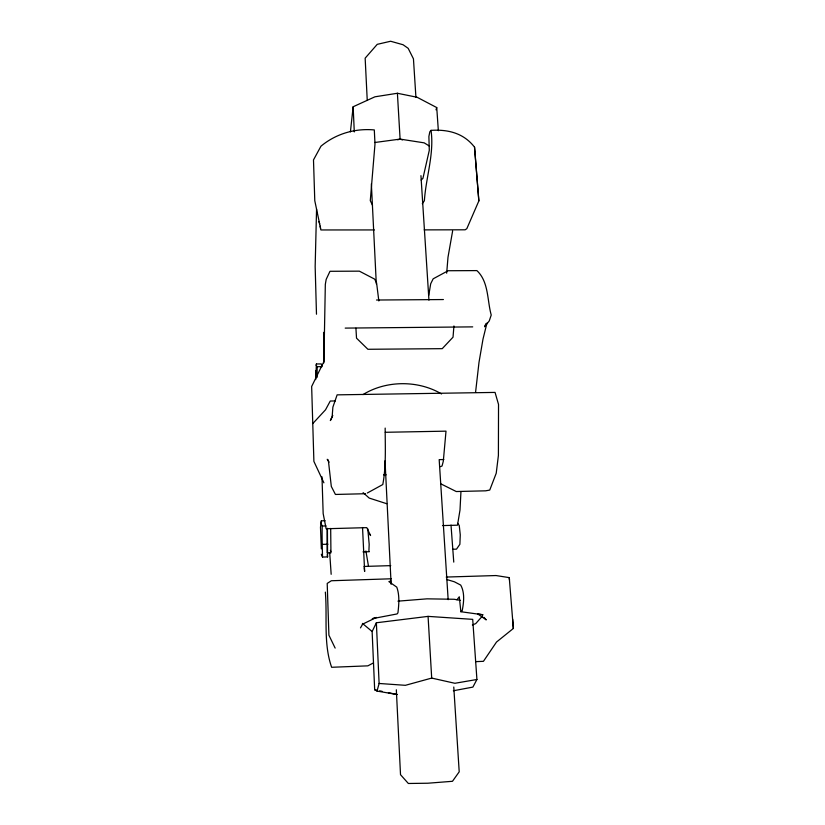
<?xml version="1.0" encoding="UTF-8"?>
<svg xmlns="http://www.w3.org/2000/svg" width="825" height="825" viewBox="0 0 825 825"><rect width="100%" height="100%" fill="white"/><g stroke="black" fill="none" stroke-linecap="round" stroke-linejoin="round"><path stroke-width="1.24" d="M321.327 554.256L322.503 557.071L327.577 556.916L327.422 528.351M316.563 209.107L315.16 266.578L316.48 314.212M368.909 550.935L369.177 544.252L367.785 528.815M325.132 520.75L321.358 520.853L321.049 523.452L322.235 526.051C321.863 536.477 322.369 546.717 322.503 557.071M460.958 491.525L459.999 510.056L457.493 525.185L442.489 525.587M317.192 366.702L322.08 366.64L321.255 363.918L316.429 363.98L316.099 365.341L317.192 366.702L317.017 377.489M350.408 131.897L353.152 106.755L374.942 96.803L397.403 93.266L417.079 97.257L436.734 107.57L438.353 130.701M446.676 273.199L447.996 257.235L452.636 230.917M475.561 392.36L479.005 362.319L483.007 339.085L486.967 322.988M315.697 379.582L316.429 363.98M321.358 520.853L320.482 527.247L321.338 548.883M428.773 295.319L430.702 283.748L433.166 278.819L448.119 270.734L476.891 270.6C488.854 281.738 487.121 300.444 491.226 315.026L489.266 320.884L484.564 326.762L485.987 323.555M388.42 692.68L397.176 694.537L377.035 691.082L379.108 683.471L376.375 622.772L428.072 616.378L472.704 619.358L476.922 679.491L472.88 687.101L453.358 690.762M436.023 109.818L436.734 107.57M421.132 180.056L422.936 178.344L429.289 150.315L428.887 136.496L429.815 131.845L431.021 130.36C447.996 129.288 463.598 133.042 474.53 147.139L478.851 200.929L466.826 228.669L465.156 229.804L424.194 229.876M332.795 415.46L330.361 420.564L332.135 416.873L332.877 407.179L337.126 394.855L495.052 392.411L498.527 404.436L498.403 455.462L496.227 473.23L489.751 490.071L485.677 490.823L456.256 491.535L440.89 483.873M377.035 691.082L374.674 689.772L372.127 631.517L376.375 622.772M360.473 627.897L362.887 623.762M422.307 203.682L424.38 200.733C425.906 177.385 434.373 153.739 431.021 130.36M456.947 599.785L459.278 596.805L460.876 611.727L483.017 614.79L477.696 613.913L486.245 619.884L483.945 617.327M482.573 615.883L475.736 623.597L472.364 624.968M312.768 423.576L325.535 409.788L330.268 401.032L335.342 400.95M460.876 611.727L462.217 610.613C463.815 602.374 464.939 592.639 460.701 585.09L454.358 581.78L446.542 579.449M512.645 619.163L513.346 628.475L496.516 642.036L483.429 661.33L475.819 661.629M367.3 493.02L382.79 484.543C386.265 465.96 385.182 446.903 385.172 428.082M363.01 394.587C386.141 380.273 418.151 380.057 441.54 393.948M372.91 663.197L367.868 665.847L331.64 667.281C323.235 643.469 327.432 616.904 325.349 592.113M362.35 624.288L376.365 617.461L372.281 618.678L397.052 613.944L397.939 612.841C398.918 604.405 399.723 595.258 396.784 587.163L388.874 581.594L391.06 581.006M440.364 466.661L442.045 466.032L443.314 461.175L446.005 431.155L385.254 432.29M397.712 139.786L400.094 139.105L424.184 142.849L429.412 146.087M476.922 679.491L454.895 683.286L431.692 678.078L405.395 685.317L379.108 683.471M374.591 142.529L400.094 139.105L402.456 139.899M397.949 601.157L427.041 598.837L454.204 599.27L460.381 600.332M391.318 578.779L331.351 580.748L327.205 583.43L328.907 635.188L335.146 648.089M364 566.445L390.761 565.63M446.201 577.057L496 575.541L509.262 577.624L509.499 580.006M322.812 544.366L327.938 544.222M330.99 552.822L327.143 552.936L327.205 528.495M363 551.884L369.404 551.698M452.647 549.264L456.483 549.151L459.886 544.294L460.267 534.858L459.257 525.484L457.638 523.328M322.235 526.051L326.061 525.948M365.465 493.721L335.424 494.453L331.31 486.441L328.319 460.01M443.84 459.535L439.178 459.638L448.161 599.672M383.594 474.86L386.131 474.808M345.201 328.103L472.715 326.875M376.499 300.022L443.407 299.547M374.385 229.938L320.915 229.958L314.779 200.692L313.49 159.926L320.966 146.18C336.002 133.743 354.956 128.184 374.302 129.927L374.993 143.983L370.291 200.65L372.518 205.26M374.674 689.772L377.18 690.298M379.675 690.834L382.171 691.36M386.739 503.714L369.208 498.083L363.113 492.638M372.127 631.517L362.433 623.411M327.195 459.278L329.051 462.155M323.895 482.811L313.892 461.392L311.654 386.492L323.916 361.587L325.328 284.357L326.174 279.397L329.99 271.291L359.36 271.157L374.663 279.139L376.602 282.985L378.83 300.95M370.012 534.373L370.559 535.549L366.785 527.639L326.143 528.743L323.163 513.583L321.987 476.819M330.361 550.378L330.928 552.038L330.681 528.413M318.935 221.667L319.667 223.843M368.445 565.981L365.908 550.976M327.205 554.668L327.577 556.916M320.203 226.143L320.543 228.556M364.165 567.703L364.64 571.467L362.536 527.505M451.007 525.112L453.76 562.114M315.614 370.838L316.202 377.613M478.851 200.929L474.53 147.139M509.262 577.624L513.346 628.475M329.701 552.853L331.165 574.303M415.924 97.35L413.449 58.843L408.179 48.335L403.054 44.736L390.637 41.25L377.231 44.344L365.155 58.173L367.249 100.495M420.946 175.642L428.938 300.145M453.771 687.029L459.205 771.818L452.471 781.296L427.814 783.224L408.354 783.482L400.517 774.685L396.33 689.783M397.403 93.266L400.094 139.105M428.072 616.378L431.692 678.078M371.363 183.851L376.303 283.872M385.028 460.793L391.122 584.296M353.152 106.755L354.286 131.928M355.915 328.164L356.524 338.168L367.909 349.284L442.231 348.666L453.028 337.177L453.936 325.957M323.596 332.372L323.812 362.907"/></g></svg>
